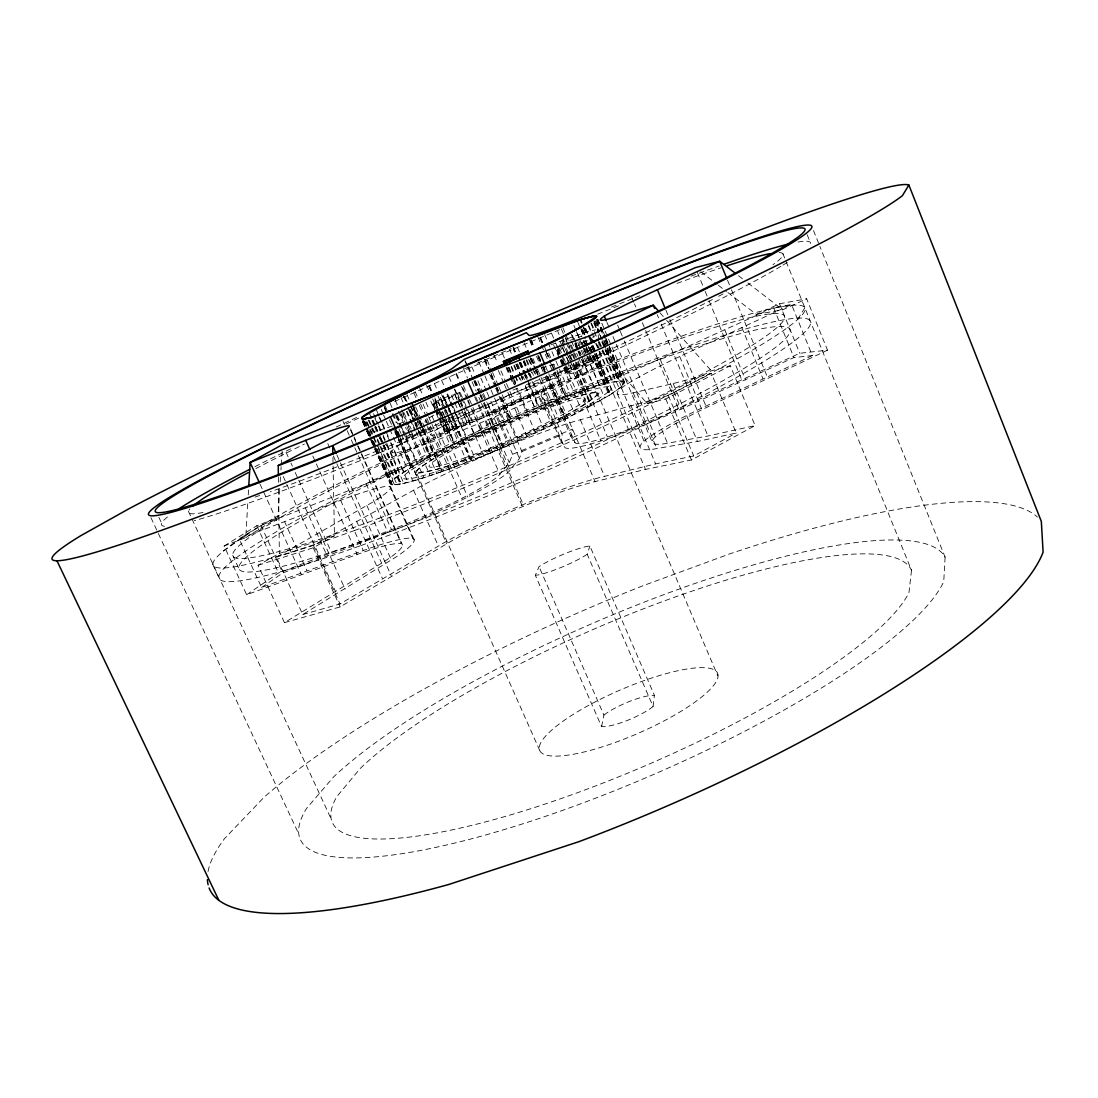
<?xml version="1.0" encoding="UTF-8"?>
<svg xmlns="http://www.w3.org/2000/svg" width="1098" height="1098" viewBox="0 0 1098 1098"><rect width="100%" height="100%" fill="white"/><g stroke="black" fill="none" stroke-linecap="round" stroke-linejoin="round"><path stroke-width="0.75" stroke-dasharray="5 3.75" d="M945.09 557.139L943.745 581.556A351.964 81.444 -23.5 0 1 562.862 810.283A351.964 81.444 -23.5 0 1 306.603 808.361L333.559 776.972A351.964 81.444 -23.5 0 1 679.209 589.022A351.964 81.444 -23.5 0 1 945.09 557.139L819.877 246.405M357.577 445.802L401.346 543.579A108.057 12.97 -24.4 0 0 357.234 554.435L246.652 594.732L224.116 546.008L245.76 537.622L247.846 501.745M248.244 494.91L248.628 488.075M245.76 537.622L277.918 517.542L279.743 488.679M280.182 481.885L280.498 476.793M280.937 470.013L281.143 466.609M281.253 464.921L282.117 451.333M394.786 431.83L398.78 440.847L413.136 435.549L424.103 429.524L421.536 430.114M911.518 570.342L908.938 592.7A315.853 72.88 -23.5 0 1 567.831 796.187A315.853 72.88 -23.5 0 1 336.962 796.421L360.268 768.422A315.853 72.88 -23.5 0 1 672.827 597.834A315.853 72.88 -23.5 0 1 911.518 570.342L782.97 253.844M653.077 706.508L654.408 695.336L589.887 545.994L587.197 546.351A35.04 5.6 -23.5 0 0 542.343 564.564L539.036 566.637L535.357 575.283L601.594 726.629L604.325 726.67A34.601 8.359 -23.5 0 0 649.934 708.869L653.077 706.508L587.224 554.257L589.887 545.994M727.892 292.562L756.357 314.385L779.539 303.762L806.687 298.807L827.508 350.152L799.742 353.281L678.523 408.799A95.608 10.307 -23 0 1 607.469 437.004A95.883 10.362 -23 0 1 575.023 442.618L570.974 436.606L572.442 429.057L512.629 454.339L509.321 462.656L499.851 474.336A94.469 10.102 -23.9 0 1 462.134 498.245A94.263 10.06 -23.8 0 1 391.533 529.703L278.48 573.019L246.652 594.732M601.594 726.629L603.927 715.1L539.036 566.637M542.975 389.776L540.985 395.06L544.622 400.139A107.865 8.894 -23.1 0 0 574.295 393.386L586.016 389.296A107.549 8.853 -23.2 0 0 653.379 361.969L773.555 307.701L791.521 304.489L812.314 355.56L793.936 357.55L674.46 412.134A107.137 11.556 -23 0 1 607.153 438.829L595.377 442.645A107.453 11.611 -23 0 1 565.127 447.778L560.762 440.984L562.245 434.561L542.975 389.776L502.568 406.974L499.549 412.683L488.322 424.061A106.273 8.674 -23.8 0 1 452.239 445.212L439.694 451.402A106.039 8.633 -23.8 0 1 372.442 481.199L260.926 525.352L239.186 538.871L261.585 587.485L369.01 548.465A121.096 14.549 -24.4 0 1 410.679 538.116L413.768 538.94A120.56 14.411 -24.4 0 1 395.678 557.221L302.746 614.523L276.435 557.139L371.316 502.911A121.096 11.062 -24.2 0 0 390.421 486.62L387.498 486.236A121.631 11.158 -24.2 0 0 346.35 498.163L239.186 538.871M383.531 444.978L400.948 484.053L392.576 484.945L390.161 483.353L394.841 477.904L410.83 467.405L398.601 439.873M491.794 412.724L552.486 386.908L553.296 384.465L493.331 409.993L491.794 412.724L486.29 402.046M261.585 587.485L282.762 572.978L394.347 530.114A105.628 11.268 -23.8 0 0 461.256 500.304L473.663 493.935A105.861 11.309 -23.9 0 0 508.992 471.44L519.436 458.442L521.948 451.594L502.568 406.974M590.285 347.352L610.378 394.621L621.454 386.743L624.117 383.833L624.446 381.926C604.874 379.441 584.85 391.478 565.964 396.831L555.327 372.016M416.389 472.524L417.789 469.381C448.643 447.092 484.74 433.326 519.272 417.83C544.745 408.442 569.835 395.582 597.051 392.384L597.971 394.539C567.117 418.763 529.003 431.926 493.647 448.231C468.352 456.823 443.4 471.399 416.389 472.524L540.079 751.265M797.683 319.463L804.861 307.742M484.218 402.348L503.721 447.119L565.758 418.75L610.2 394.745L621.454 386.743L624.542 382.104L619.601 381.006L599.563 333.71M812.314 355.56L695.075 411.27A124.005 15.29 -22.7 0 0 646.9 438.816L642.179 442.947A123.511 15.152 -22.7 0 0 653.036 449.219L697.491 441.492L736.236 433.037L711.422 373.375L673.184 383.559L629.511 393.647A124.06 11.625 -22.9 0 1 619.547 389.557L624.446 385.823A124.568 11.721 -22.9 0 1 673.39 359.471L791.521 304.489M564.097 367.693C565.676 382.763 586.318 364.838 593.414 362.669L586.716 346.941M566.774 373.965L580.609 366.924L593.414 362.669M581.446 336.427L582.036 335.933L565.854 341.903M471.275 420.479L471.975 419.532L459.938 423.691L445.033 431.596L457.07 427.438L471.275 420.479L461.682 398.492M398.807 440.545L412.011 433.861M603.927 715.1L607.07 712.794A34.601 8.359 -23.5 0 1 651.608 695.363L654.408 695.336M435.028 408.854C427.163 399.631 454.737 395.747 460.048 392.261L463.466 400.07M223.402 550.949L251.415 531.556M500.496 397.215L510.048 419.23C469.244 437.91 426.079 454.105 390.668 482.036L391.808 484.836C409.101 483.82 425.406 477.122 441.698 471.673L419.683 421.824M570.287 355.601L591.575 405.464L609.98 394.868L593.222 355.478M587.224 554.257L583.916 556.357A35.04 5.6 -23.5 0 1 537.979 574.968L535.357 575.283M333.092 466.046L334.465 535.783L279.345 553.406L258.057 565.264L284.464 622.648L381.624 563.192A107.59 12.86 -24.4 0 0 401.346 543.579M224.116 546.008L256.795 525.75L277.918 517.542M592.495 337.306L595.157 335.659M302.746 614.523L340.037 603.927L444.059 542.755A133.119 17.98 -23.6 0 1 514.962 508.031L531.336 501.155A133.064 17.966 -23.6 0 1 599.343 477.63L655.63 463.878L693.716 455.958L736.236 433.037M284.464 622.648L340.147 606.906L446.735 543.771A118.776 16.031 -23.6 0 1 522.524 506.631A118.721 16.017 -23.6 0 1 595.089 481.583L645.5 469.422L691.452 459.993L755.108 425.599L730.321 365.744L711.326 370.836L647.285 403.693L595.5 343.798M415.195 422.565L430.279 456.686L411.27 467.144L394.951 430.224M276.435 557.139L313.397 545.377L419.34 487.073A133.764 13.807 -23.6 0 1 490.902 452.966L507.331 446.021A133.709 13.794 -23.6 0 1 575.146 421.179L668.311 395.527L711.422 373.375M258.057 565.264L313.232 547.778L334.465 535.783M547.833 376.147L566.06 418.599L590.779 405.889L572.909 363.699M428.893 427.04L439.804 451.772L431.047 456.274L420.095 431.473M647.285 403.693L665.772 398.958L730.321 365.744M433.024 404.297L448.615 398.396L460.048 392.261M446.282 448.519L454.448 444.525L443.633 419.903M384.039 445.184L401.319 483.985C458.278 468.997 512.176 444.072 565.292 418.969L547.065 376.518M594.553 353.94L607.084 383.422C554.614 398.588 504.49 420.959 455.162 444.182L440.957 411.874M616.253 344.36L655.355 436.839A110.651 13.629 -22.7 0 1 706.536 407.482L827.508 350.152M756.357 314.385L782.737 309.801L806.687 298.807M518.613 437.512C545.665 423.746 576.985 414.152 599.11 392.974L595.569 391.959C557.688 399.631 522.47 416.787 487.059 431.775C462.944 444.045 436.386 453.488 415.689 471.344L416.911 473.403C447.435 469.258 475.544 454.805 504.092 443.935M509.843 391.368L520.068 414.975L510.817 418.901L501.264 396.886M452.184 415.73L471.742 460.309L502.843 447.504M521.948 451.594L562.245 434.561M528.467 384.369L538.418 407.454L527.671 411.819L517.721 388.774M554.655 372.263L565.292 397.078L539.406 407.07L525.462 374.734M412.834 404.009L442.412 471.426L470.644 460.735L451.772 417.707M526.34 384.629L548.616 375.873A113.725 8.688 -23.5 0 1 597.257 365.332L586.963 372.126A113.725 8.688 -23.5 0 1 463.507 429.798L437.773 439.763A113.725 8.688 -23.5 0 1 397.984 445.843L410.185 438.431A113.725 8.688 -23.5 0 1 464.33 411.421M602.692 341.656L619.382 381.047L607.51 383.312L594.992 353.817M655.355 436.839A110.212 13.519 -22.7 0 0 667.474 443.235L707.99 435.988L755.108 425.599M700.785 271.796L717.049 284.258M718.394 285.302L726.533 291.533M738.515 275.735L742.536 278.837M747.889 282.955L782.737 309.801M364.783 421.673L370.451 427.891M371.591 429.14L378.398 436.606M379.524 437.855L384.067 442.823M385.206 444.072L393.139 452.788M659.967 312.793L665.553 319.106M666.664 320.369L711.326 370.836M465.099 360.871L467.446 365.456M468.228 366.979L472.154 374.596M475.297 380.704L481.583 392.906M482.365 394.429L485.508 400.523M529.963 340.256L533.601 347.778M537.951 356.809L542.316 365.84M543.043 367.336L546.667 374.871M547.394 376.367L552.486 386.908M150.934 517.652L298.821 834.082M158.894 517.35L161.626 523.197M188.444 511.325L191.299 517.487M192.013 519.038L331.225 819.026M212.738 564.29L219.737 579.401M232.749 555.327L238.774 568.38M256.795 525.75L278.48 573.019M260.075 484.204L301.277 574.364M260.926 525.352L282.762 572.978M283.215 476.477L335.768 592M313.397 545.377L340.037 603.927M313.232 547.778L340.147 606.906M284.423 521.33L306.905 570.576M286.07 452.294L288.17 456.946M290.984 463.136L292.397 466.238M295.211 472.442L298.025 478.632M298.725 480.183L331.761 553.008M319.628 533.024L345.115 589.159M305.409 508.058L327.314 556.274M340.627 500.276L363.273 550.469M312.765 455.972L319.12 470.04M319.82 471.605L357.234 554.435M366.869 505.547L391.327 560.021M336.88 454.929L339.666 461.133M340.366 462.683L391.259 575.86M327.78 443.551L330.58 449.768M333.38 455.972L336.18 462.189M336.88 463.74L381.624 563.192M356.521 521.097L382.296 578.344M350.537 428.906L355.601 440.243M358.209 446.049L361.201 452.747M361.695 453.831L402.472 544.965M350.633 430.279L353.419 436.482M354.105 438.033L356.891 444.251M343.015 421.358L344.401 424.459M347.174 430.649L350.633 438.39M351.333 439.941L354.105 446.131M354.791 447.668L391.533 529.703M366.101 483.765L388.006 532.626M373.526 413.658L378.343 424.473M379.03 426.024L382.475 433.751M383.161 435.288L400.345 473.911M374.775 418.064L377.547 424.295M378.234 425.859L380.32 430.526M383.092 436.743L403.872 483.449M372.977 420.342L375.049 424.995M375.749 426.559L383.353 443.633M372.73 420.424L374.802 425.077M375.489 426.628L379.634 435.947M380.333 437.498L383.092 443.702M383.792 445.253L401.072 484.053M369.71 413.973L371.783 418.626M372.469 420.177L374.692 425.104M375.241 426.381L379.537 435.961M380.073 437.237L382.982 443.716M371.879 420.658L373.951 425.31M374.651 426.861L378.796 436.167M379.483 437.718L382.241 443.908M382.928 445.459L400.194 484.218M369.161 420.287L371.934 426.518M372.634 428.069L376.792 437.416M377.479 438.967L380.265 445.198M380.951 446.762L394.841 477.904M368.187 419.889L374.377 433.792M377.122 439.955L379.194 444.594M379.881 446.131L397.078 484.726M367.048 421.742L369.848 428M370.534 429.565L392.851 479.593M366.43 421.948L369.175 428.096M369.861 429.634L377.396 446.543M378.083 448.08L394.539 484.973M364.728 421.289L368.146 428.961M368.832 430.485L370.891 435.083M373.622 441.218L376.353 447.353M377.039 448.89L391.396 481.075M363.918 420.712L368.104 430.114M368.804 431.679L372.304 439.516M373.004 441.08L375.804 447.339M376.504 448.917L392.576 484.945M364.028 421.989L367.446 429.675M368.132 431.212L371.563 438.898M372.249 440.435L390.778 481.94M363.164 420.644L367.556 430.1M368.022 431.294L391.972 484.822M363.026 420.754L367.144 429.991M367.83 431.528L371.261 439.227M371.947 440.765L390.504 482.324M362.656 420.712L366.828 430.073M367.528 431.638L371 439.433M371.7 440.998L374.487 447.229M375.173 448.794L391.19 484.671M362.56 421.508L366.005 429.236M366.691 430.787L374.281 447.792M374.981 449.343L390.161 483.353M362.656 422.016L366.128 429.785M366.814 431.336L370.287 439.104M370.973 440.655L390.38 484.136M390.764 487.279L414.207 539.804M389.543 486.153L412.793 538.253M395.266 400.29L398.025 406.507M400.784 412.738L406.301 425.201M406.987 426.751L422.167 461.009M400.55 413.946L403.858 421.399M407.811 430.347L409.801 434.822M398.396 411.325L406.425 429.455M397.339 415.401L400.646 422.854M404.613 431.816L406.603 436.29M396.488 415.689L403.186 430.8M396.529 415.977L401.319 426.779M402.005 428.33L404.737 434.506M405.423 436.043L423.91 477.754M389.968 402.966L392.041 407.66M395.513 415.469L416.966 463.878M393.125 413.795L397.764 424.24M392.261 413.809L396.282 422.867M398.958 428.906L400.962 433.436M401.635 434.945L403.639 439.461M398.052 431.432L401.36 438.912M397.27 431.253L398.601 434.259M399.274 435.769L401.278 440.284M396.639 430.91L399.425 437.169M400.125 438.747L446.735 543.771M396.282 430.306L399.699 438.006M400.386 439.543L418.146 479.551M385.055 405.519L387.141 410.213M396.172 430.581L399.658 438.418M400.345 439.982L412.175 466.609M395.705 430.91L397.696 435.398M384.122 405.999L386.208 410.707M384.588 407.687L385.974 410.83M395.019 431.212L397.805 437.484M398.505 439.049L411.036 467.268M384.327 407.742L385.686 410.789M395.198 432.214L397.915 438.335M389.447 419.82L394.113 430.334M381.212 409.389L383.257 414.001M383.573 415.181L385.974 420.136M386.304 421.316L412.862 481.116M413.534 490.188L438.349 545.994M376.463 410.076L379.194 416.238M379.881 417.775L381.926 422.387M382.612 423.938L390.147 440.861M390.833 442.398L403.831 471.646M378.906 416.773L381.692 423.018M382.392 424.583L384.465 429.277M387.251 435.522L390.037 441.78M390.723 443.345L408.099 482.406M415.099 391.547L417.858 397.833M420.63 404.105L426.161 416.664M426.861 418.228L429.62 424.501M430.32 426.065L462.134 498.245M413.905 393.057L416.636 399.233M419.354 405.409L422.771 413.136M425.489 419.312L428.22 425.502M427.246 426.408L431.075 435.096M415.648 406.974L424.597 427.246M425.283 428.81L443.866 470.905M413.864 407.674L417.295 415.456M420.054 421.687L442.069 471.55M411.97 404.174L417.267 416.156M417.926 417.652L423.21 429.634M413.493 407.811L416.924 415.593M411.97 404.846L416.636 415.387M419.285 421.412L423.279 430.443M406.933 394.539L409.664 400.729M413.081 408.483L417.871 419.326M418.558 420.863L421.975 428.618M422.661 430.155L433.6 454.943M410.968 406.191L415.593 416.65M416.252 418.146L419.56 425.626M410.295 405.78L418.956 425.393M419.628 426.902L421.632 431.418M405.011 397.366L407.07 402.005M410.501 409.76L415.291 420.616M415.977 422.167L417.35 425.269M403.886 396.021L406.631 402.225M410.062 409.979L414.852 420.836M415.538 422.387L416.911 425.489M419.656 431.679L430.622 456.494M409.938 410.034L413.246 417.501M415.881 423.471L417.199 426.463M403.542 396.2L406.274 402.403M409.705 410.158L414.509 421.014M407.921 406.987L416.595 426.614M417.267 428.124L419.271 432.653M408.634 409.678L414.124 422.112M414.811 423.663L417.569 429.881M418.256 431.445L436.812 473.416M400.935 397.476L403.68 403.68M407.07 411.16L411.915 422.318M412.601 423.869L427.712 458.031M406.342 411.393L415.03 431.047M403.872 412.491L407.166 419.958M409.801 425.914L411.132 428.906M401.758 409.856L406.438 420.438M407.111 421.948L410.46 429.51M411.132 431.02L413.136 435.549M402.705 413.713L407.509 424.555M408.195 426.106L410.926 432.31M411.613 433.861L430.142 475.695M441.657 394.662L449.068 411.572M434.328 383.449L437.031 389.598M440.408 397.284L445.129 408.044M445.802 409.581L448.506 415.73M449.178 417.267L459.966 441.863M441.121 399.699L443.098 404.215M445.747 410.24L447.064 413.246M447.723 414.756L453.021 426.806M441.533 401.415L443.537 405.986M444.21 407.509L446.886 413.617M447.559 415.14L453.584 428.879M438.102 396.2L443.619 408.758M444.306 410.336L467.062 462.148M438.075 401.168L440.065 405.684M442.714 411.709L444.031 414.715M444.69 416.224L449.988 428.275M438.39 402.637L439.735 405.697M442.412 411.791L450.441 430.073M429.455 385.714L432.159 391.862M434.863 398.025L438.253 405.711M429.03 385.906L431.734 392.055M435.124 399.754L437.828 405.903M440.531 412.066L443.235 418.214M443.908 419.752L454.737 444.374M428.742 386.043L431.459 392.192M434.835 399.892L437.539 406.04M440.243 412.203L442.947 418.352M435.604 402.431L437.594 406.946M438.253 408.456L441.574 416.005M442.233 417.514L447.531 429.579M435.824 403.57L441.176 415.744M441.849 417.267L447.86 430.965M426.614 385.178L430.004 392.878M432.708 399.027L438.129 411.352M438.802 412.889L441.506 419.038M442.192 420.589L453.021 445.212M433.861 403.419L435.851 407.948M436.524 409.458L439.337 416.293M440.01 417.816L446.021 431.487M432.983 404.05L434.986 408.593M435.645 410.103L444.964 431.294M435.686 410.364L445.033 431.596M430.773 401.017L435.604 411.983M436.29 413.548L439.049 419.82M439.735 421.385L459.046 465.25M419.793 388.376L422.51 394.553M425.914 402.252L429.304 409.966M432.022 416.142L434.739 422.305M435.412 423.842L467.762 497.051M423.046 404.091L427.877 415.03M428.563 416.595L431.322 422.84M432.008 424.404L451.292 468.173M456.48 373.485L459.911 381.349M462.656 387.635L467.46 398.629M468.146 400.207L469.519 403.35M472.264 409.636L481.885 431.651M455.999 373.979L460.789 384.945M461.476 386.523L466.966 399.068M467.638 400.633L499.851 474.336M464.125 401.594L472.085 419.807M459.033 392.439L461.311 397.668M457.18 393.015L463.123 406.603M463.781 408.113L469.587 421.495M454.792 389.227L460.186 401.552M460.858 403.09L462.203 406.178M464.907 412.34L483.779 455.464M448.931 376.779L453.625 387.512M454.298 389.049L459.664 401.319M460.337 402.856L463.699 410.515M464.372 412.052L474.432 435.055M454.613 393.949L460.556 407.523M466.485 421.083L461.215 409.032L467.144 422.799M455.121 395.349L460.46 407.55M451.498 395.184L464.097 424.295M441.547 380.128L444.91 387.814M447.613 393.949L452.321 404.695M452.994 406.233L467.117 438.473M447.01 394.278L475.324 458.882M448.615 398.396L449.947 401.456M450.619 402.98L453.968 410.611M454.627 412.134L460.652 425.887M444.525 398.149L450.468 411.695M451.127 413.205L456.411 425.242M443.427 395.747L448.149 406.507M448.821 408.044L451.511 414.193M445.019 399.96L446.351 403.021M449.041 409.129L457.07 427.438M442.851 395.994L447.572 406.754M448.245 408.291L450.949 414.44M451.621 415.977L471.166 460.542M480.869 378.124L486.236 390.476M486.908 392.027L490.271 399.741M490.943 401.292L509.76 444.539M493.331 409.993L512.629 454.339M471.742 366.718L475.173 374.583M477.904 380.869L482.695 391.862M483.381 393.441L486.798 401.292M487.485 402.856L497.065 424.857M474.803 380.731L480.183 393.084M480.855 394.635L483.545 400.811M474.295 380.951L479.675 393.304M480.348 394.855L481.693 397.943M484.383 404.119L503.213 447.353M464.989 360.913L467.034 365.607M467.721 367.171L473.169 379.702M473.911 381.116L479.304 393.784M479.963 395.019L509.321 462.656M472.113 381.898L476.148 391.163M478.838 397.339L480.855 401.964M481.528 403.501L501.045 448.272M489.598 422.881L510.186 470.122M499.165 449.411L523.183 504.49M463.397 368.53L467.501 377.959M475.722 396.817L489.434 428.247M474.624 396.845L522.524 506.631M463.397 385.604L468.791 397.943M469.464 399.48L492.371 451.923M494.169 355.176L497.572 363.054M500.976 370.918L505.753 381.939M506.439 383.504L509.156 389.804M498.314 370.465L503.68 382.831M504.339 384.369L527.109 436.894M487.169 360.034L491.945 371.042M492.618 372.62L498.08 385.192M498.767 386.771L512.409 418.214M484.891 359.156L490.353 371.728M491.039 373.306L496.488 385.878M497.174 387.457L498.533 390.6M484.561 359.293L488.651 368.722M491.382 375.008L496.159 386.016M496.845 387.594L498.204 390.737M500.935 397.023L510.488 419.038M484.794 361.064L488.212 368.914M490.93 375.214L495.72 386.208M496.392 387.786L499.81 395.651M489.626 374.308L494.992 386.661M495.651 388.212L518.462 440.737M478.769 361.791L484.232 374.363M484.918 375.941L490.381 388.514M491.067 390.078L493.798 396.364M494.484 397.943L504.723 421.508M499.549 412.683L519.436 458.442M517.405 347.243L519.395 351.854M523.375 361.105L528.028 371.879M528.687 373.43L542.632 405.78M523.252 361.462L526.601 369.23M527.273 370.781L529.95 376.998M520.864 362.381L525.613 373.402M526.299 374.967L527.658 378.124M513.521 347.023L516.17 353.185M520.15 362.422L524.803 373.196M520.081 362.779L523.43 370.548M524.103 372.098L526.779 378.316M513.041 347.215L515.703 353.378M519.683 362.615L524.336 373.389M524.995 374.926L538.94 407.248M513.191 348.972L514.523 352.046M519.176 362.82L523.815 373.594M524.487 375.132L525.805 378.22M517.597 363.809L520.301 370.108M523.019 376.394L524.377 379.551M516.842 364.193L520.191 371.961M520.864 373.512L523.554 379.716M509.98 350.303L511.311 353.378M515.95 364.138L520.603 374.912M521.262 376.449L522.593 379.524M525.256 385.673L535.206 408.744M516.019 364.371L520.685 375.173M521.344 376.71L522.675 379.798M525.338 385.961L543.99 429.167M514.372 365.154L517.089 371.44M519.807 377.726L521.166 380.882M513.768 365.593L517.117 373.361M517.789 374.912L520.479 381.13M511.448 366.307L514.852 374.157M515.525 375.736L518.915 383.586M511.05 366.897L514.413 374.665M515.086 376.216L517.776 382.447M509.019 367.199L513.768 378.179M514.44 379.757L515.799 382.886M508.882 368.008L513.603 378.906M514.276 380.457L515.621 383.573M502.445 353.46L504.435 358.058M508.415 367.281L513.068 378.028M513.727 379.565L517.048 387.237M507.235 367.775L512.258 378.988M512.656 380.306L515.593 386.702M516.266 388.253L535.632 433.024M506.741 367.295L514.152 384.437M506.054 367.816L509.609 375.804M510.282 377.369L513.493 385M545.363 365.977L548.053 372.263M548.739 373.828L595.089 481.583M543.784 366.718L545.13 369.861M538.747 355.862L540.779 360.583M543.469 366.869L544.828 370.012M547.531 376.298L565.758 418.75M538.281 356.081L542.33 365.51M543.002 367.089L546.379 374.953M531.103 339.858L534.424 347.599M537.745 355.327L542.398 366.156M543.057 367.706L557.015 400.18M530.91 339.927L534.259 347.709M538.267 357.042L540.271 361.709M542.947 367.94L575.023 442.618M529.716 340.613L533.093 348.478M536.483 356.342L540.532 365.785M541.218 367.363L544.594 375.228M545.267 376.806L570.974 436.606M532.955 358.579L537.018 368.022M537.691 369.601L540.408 375.9M541.081 377.479L560.035 421.55M531.652 358.758L535.687 368.159M537.704 372.853L536.359 369.724A71.082 4.927 -23.5 0 1 555.163 365.84M531.432 358.621L534.122 364.865M536.812 371.11L538.157 374.24M524.007 342.727L526.669 348.903M530.65 358.154L535.302 368.955M535.961 370.506L549.906 402.911M530.334 357.701L535.055 368.681M535.728 370.246L537.759 374.953M530.389 358.84L533.752 366.636M534.424 368.201L537.1 374.445M529.552 360.117L533.614 369.532M534.287 371.097L535.646 374.24M528.591 359.417L531.94 367.212M532.612 368.763L535.289 374.994M526.711 359.65L531.459 370.657M532.132 372.236L533.491 375.379M544.073 399.741L564.509 447.202M526.148 360.309L532.859 375.873M540.985 395.06L560.762 440.984M524.254 360.597L528.893 371.385M529.565 372.936L532.887 380.635M533.546 382.173L552.143 425.338M523.979 360.968L528.728 371.975M529.401 373.553L530.759 376.696M562.615 338.637L563.947 341.752M569.944 355.779L572.593 362.024M573.266 363.575L591.232 405.656M562.821 340.421L568.448 353.254M569.08 354.75L572.278 362.216M557.743 331.322L559.074 334.451M561.751 340.696L567.762 354.778M568.435 356.342L571.097 362.587M571.77 364.152L583.12 390.737M562.588 343.386L565.923 351.182M566.595 352.746L569.258 358.991M569.917 360.556L573.925 369.916M560.172 341.752L562.176 346.433M562.835 347.984L566.17 355.793M566.842 357.358L569.505 363.603M570.178 365.154L588.185 407.303M562.094 347.037L565.909 355.985M566.554 357.481L569.107 363.452M569.738 364.934L572.923 372.4M559.747 344.758L563.082 352.554M567.09 361.928L571.084 371.302M579.799 391.533L600.922 440.943M559.458 348.107L562.835 355.985M563.507 357.564L566.884 365.456M567.556 367.034L570.246 373.347M557.496 345.911L560.845 353.721M561.503 355.285L568.86 372.496M551.663 333.614L554.998 341.409M555.67 342.974L557.66 347.641M558.333 349.205L560.337 353.885M563 360.117L565.003 364.797M565.662 366.348L576.999 392.851M557.482 348.739L559.5 353.474M562.19 359.773L564.88 366.059M565.566 367.638L568.256 373.938M557.345 349.905L560.694 357.742M561.366 359.307L564.043 365.565M564.715 367.13L567.391 373.402M556.988 350.578L558.333 353.721M561.023 360.007L563.713 366.293M564.386 367.871L567.076 374.157M556.713 350.44L560.062 358.277M560.735 359.842L563.425 366.128M553.612 344.964L559.637 359.046M560.309 360.611L562.986 366.869M563.658 368.434L581.734 410.693M544.622 334.519L551.278 350.056M551.951 351.621L555.272 359.389M555.945 360.94L570.589 395.143M580.293 419.656L604.559 476.299M557.029 370.218L560.79 378.975A71.013 5.421 -23.5 0 1 458.593 427.438A71.013 5.421 -23.5 0 1 468.228 413.081A71.013 5.421 -23.5 0 1 560.79 378.975M548.657 353.034L550.674 357.742M553.365 364.014L574.872 414.207M540.683 337.882L544.018 345.637M544.677 347.188L546.68 351.84M547.339 353.391L549.329 358.044M551.992 364.248L554.655 370.451M540.34 338.006L542.33 342.658M546.324 351.978L548.986 358.181M551.635 364.385L554.298 370.589M554.97 372.14L565.607 396.954M540.01 338.143L542.014 342.796M546.008 352.101L553.982 370.712M537.979 337.127L544.635 352.623M545.294 354.174L547.298 358.826M549.947 365.03L563.919 397.586M582.914 330.031L586.263 337.909M582.736 330.141L586.085 338.019M590.106 347.476L610.2 394.745M581.844 328.686L585.865 338.143M589.873 347.599L592.563 353.899M581.007 329.153L585.028 338.609M585.701 340.188L587.705 344.923M588.377 346.501L591.726 354.38M592.398 355.958L609.157 395.39M577.822 322.304L580.458 328.494M581.116 330.031L583.093 334.684M585.714 340.86L587.691 345.513M588.35 347.05L604.133 384.19M584.04 340.654L586.044 345.362M583.724 340.531L585.714 345.239M586.387 346.803L589.722 354.654M590.395 356.232L593.071 362.505M583.463 341.162L585.467 345.884M586.14 347.462L588.816 353.762M589.489 355.34L592.838 363.218M585.838 348.629L591.849 362.738M581.995 342.027L584.012 346.762M584.685 348.341L587.375 354.654M588.048 356.232L591.397 364.124M573.87 325.406L580.43 340.819M581.089 342.356L583.065 346.982M583.711 348.533L599.453 385.522M576.381 331.582L583.162 347.709M583.628 348.601L604.682 398.094M579.017 341.437L580.279 344.415M582.818 350.386L585.358 356.356M586.003 357.852L589.173 365.318M577.836 342.425L580.499 348.67M581.171 350.235L583.834 356.479M584.493 358.044L587.156 364.303M574.872 339.831L577.411 345.801M579.964 351.772L581.24 354.764M581.871 356.26L586.318 366.718M597.051 392.384L718.051 676.409A96.981 23.442 -23.5 0 1 581.803 752.514A96.981 23.442 -23.5 0 1 586.126 706.755A96.981 23.442 -23.5 0 1 718.051 676.409M572.25 335.11L574.927 341.409M575.599 342.988L578.275 349.288M578.948 350.852L580.293 354.009M582.969 360.295L594.375 387.059M571.248 334.259L574.556 342.013M575.215 343.578L577.864 349.782M578.522 351.333L599.686 400.99M574.693 343.66L577.356 349.905M578.028 351.47L584.012 365.51M571.578 341.327L574.117 347.311M576.67 353.281L577.946 356.274M578.577 357.77L583.038 368.228M571.289 345.074L573.952 351.319M574.611 352.883L580.609 366.924M562.821 327.616L569.519 343.303M570.191 344.882L572.868 351.154M573.527 352.719L576.875 360.569M577.548 362.134L588.926 388.802M565.621 337.127L566.939 340.243M568.078 342.851L570.631 348.835M572.923 354.256L594.169 404.064M561.325 328.865L564.66 336.702M565.333 338.266L568.009 344.539M568.682 346.103L571.358 352.376M572.017 353.94L607.469 437.004M566.513 343.468L569.176 349.699M569.848 351.264L572.511 357.495M575.174 363.74L577.164 368.42M562.972 338.459L564.303 341.574M633.203 392.837L656.81 448.629M601.828 323.196L604.49 329.482M605.149 331.061L652.459 442.837M597.957 319.34L602.624 330.539M603.282 332.049L605.574 337.319M605.931 338.308L624.488 382.186M597.408 319.12L605.314 337.786M605.972 338.815L624.57 382.749M596.749 319.202L604.765 338.115M605.423 339.694L608.1 346.007M608.759 347.586L624.117 383.833M596.914 320.616L602.829 334.561M605.451 340.751L622.511 381.02M596.228 321.769L598.849 327.959M604.078 340.325L606.7 346.515M607.359 348.052L623.088 385.165M595.226 320.808L599.796 331.596M603.722 340.847L606.329 347.023M606.988 348.56L620.713 380.951M630.76 405.217L655.63 463.878M594.224 321.11L598.986 332.145M594.004 321.165L598.684 332.2M599.343 333.765L602.02 340.078M594.471 323.073L598.424 332.392M602.377 341.711L621.454 386.743M593.702 322.922L597.71 332.365M601.704 341.794L604.38 348.093M605.039 349.658L618.38 381.116M621.427 387.896L643.977 441.094M591.479 323.073L594.787 330.869M599.412 341.78L619.245 388.555M590.957 323.581L598.259 340.819M598.932 342.384L601.58 348.642M602.253 350.207L615.539 381.541M588.555 324.871L593.867 337.388M596.53 343.647L599.179 349.919M599.851 351.484L616.458 390.614M617.378 393.784L640.395 448.025M588.377 326.037L591.012 332.282M595.651 343.194L612.204 382.186M585.728 328.467L587.732 333.174M593.071 345.746L613.096 392.892M592.893 345.568L595.555 351.84M596.214 353.405L645.5 469.422M585.303 328.714L587.279 333.367M592.563 345.801L595.198 352.005M595.857 353.57L608.402 383.078M583.779 327.437L587.073 335.192M591.685 346.062L594.334 352.266M583.642 327.465L586.936 335.233M591.548 346.09L594.183 352.293M594.841 353.844L607.372 383.339M583.354 327.561L586.648 335.329M591.259 346.186L593.894 352.389M617.639 325.159L619.629 329.88M620.301 331.445L623.623 339.323M624.282 340.902L667.474 443.235M606.974 322.414L610.296 330.251M612.945 336.523L615.594 342.782M673.184 383.559L697.491 441.492M660.076 359.005L681.131 409.156M631.83 297.613L633.807 302.307M634.466 303.872L635.769 307.001M642.357 322.661L644.979 328.933M645.638 330.498L678.523 408.799M668.311 395.527L693.716 455.958M665.772 398.958L691.452 459.993M665.896 310.158L669.176 318.008M669.835 319.573L706.536 407.482M679.689 356.479L701.32 408.223M657.222 314.673L658.539 317.83M661.174 324.13L707.99 435.988M724.872 330.004L745.569 380.059M697.326 272.386L704.545 289.831M705.19 291.409L708.471 299.342M709.13 300.921L741.919 380.183M727.535 280.21L730.788 288.101M731.433 289.68L767.79 378M741.768 327.314L762.904 378.604M779.539 303.762L799.742 353.281M773.555 307.701L793.936 357.55M807.181 234.739L810.228 242.301M813.494 230.553L819.245 244.827M596.983 319.751L598.053 333.119M598.19 334.794L598.588 339.804M598.712 341.478L599.384 349.823M599.522 351.497L600.318 361.53M332.927 457.537L333.065 464.344M278.398 477.369L278.453 482.434M278.549 489.2L279.345 553.406M587.183 340.6A128.274 7.988 -23.5 0 1 574.529 347.421M402.856 422.359A128.274 7.988 -23.5 0 1 398.341 423.979M392.302 426.065A128.274 7.988 -23.5 0 1 367.638 430.416M550.908 344.841A128.274 7.988 -23.5 0 1 595.404 329.825M427.493 422.044A71.082 4.927 -23.5 0 1 439.255 412.134M512.944 390.106A113.725 8.688 -23.5 0 1 520.411 387.018M779.113 252.609A324.171 20.395 -23.5 0 1 773.006 264.659M723.006 293.935A324.171 20.395 -23.5 0 1 718.559 296.295M712.382 299.534A324.171 20.395 -23.5 0 1 270.355 491.753M259.732 495.473A324.171 20.395 -23.5 0 1 254.667 497.216M203.089 512.45A324.171 20.395 -23.5 0 1 189.927 508.95M255.861 468.599A324.171 20.395 -23.5 0 1 304.434 444.059M346.144 423.993A324.171 20.395 -23.5 0 1 360.158 417.418M394.58 401.511A324.171 20.395 -23.5 0 1 560.186 329.482M597.587 314.22A324.171 20.395 -23.5 0 1 619.766 305.368M677.041 283.408A324.171 20.395 -23.5 0 1 720.892 267.843M787.266 262.463A353.831 22.317 -23.5 0 1 782.545 265.345M780.87 266.334A353.831 22.317 -23.5 0 1 489.681 406.507A353.831 22.317 -23.5 0 1 194.264 520.699M164.508 526.271A353.831 22.317 -23.5 0 1 169.737 515.168M254.901 466.705A353.831 22.317 -23.5 0 1 293.578 447.462M336.29 426.985A353.831 22.317 -23.5 0 1 359.307 416.211M464.605 368.763A353.831 22.317 -23.5 0 1 469.258 366.732M477.04 363.342A353.831 22.317 -23.5 0 1 511.243 348.615M611.49 307.042A353.831 22.317 -23.5 0 1 633.642 298.231M635.193 297.613A353.831 22.317 -23.5 0 1 642.893 294.593M691.026 276.188A353.831 22.317 -23.5 0 1 719.08 265.991M798.026 242.04A353.831 22.317 -23.5 0 1 809.404 245.897M208.044 871.524A454.984 106.341 -23.5 0 1 224.472 838.666L264.11 797.203A454.984 106.341 -23.5 0 1 642.206 586.03L729.648 553.9A454.984 106.341 -23.5 0 1 1037.432 517.062M608.402 391.945L598.259 399.096A113.368 10.253 -23.5 0 1 532.242 432.941L503.68 445.555L449.713 466.938A113.368 10.253 -23.5 0 1 409.417 471.193L421.467 463.466A113.368 10.253 -23.5 0 1 535.549 409.911L559.335 400.743A113.368 10.253 -23.5 0 1 608.402 391.945M464.591 457.962A85.054 7.686 -23.5 0 0 585.165 399.48A85.054 7.686 -23.5 0 0 471.893 440.325A85.054 7.686 -23.5 0 0 464.591 457.962M354.311 530.595A322.743 29.536 -23.5 0 0 805.067 309.938A322.743 29.536 -23.5 0 0 367.473 469.23A322.743 29.536 -23.5 0 0 354.311 530.595M360.968 545.528A322.4 31.787 -23.5 0 0 810.571 323.485A322.4 31.787 -23.5 0 0 372.62 480.553A322.4 31.787 -23.5 0 0 360.968 545.528M379.03 518.27A300.715 27.464 -23.5 0 0 784.535 316.238A300.715 27.464 -23.5 0 0 362.546 473.554A300.715 27.464 -23.5 0 0 379.03 518.27M385.618 533.106A300.399 29.577 -23.5 0 0 789.997 329.606A300.399 29.577 -23.5 0 0 367.748 485.028A300.399 29.577 -23.5 0 0 385.618 533.106"/><path stroke-width="1.5" d="M539.351 334.766C550.386 330.031 628.083 300.715 581.583 326.875M248.738 486.359L250.124 462.436L282.557 444.539L342.315 419.82A95.087 4.708 -23.7 0 0 413.713 388.418A95.293 4.735 -23.7 0 0 453.254 367.706L464.303 359.348L526.34 332.735L528.907 335.261A96.734 4.859 -23.3 0 0 559.98 325.735A96.459 4.831 -23.3 0 0 631.172 296.035L695.363 267.637L719.753 261.283L734.493 272.633M908.87 185.027L902.419 195.664A467.817 26.421 -23.5 0 1 399.041 436.482L268.804 489.653A467.817 26.421 -23.5 0 1 80.881 535.632L128.878 508.786A467.817 26.421 -23.5 0 1 529.387 323.128L617.117 286.427A467.817 26.421 -23.5 0 1 908.87 185.027L1041.329 521.44L1043.1 552.157A454.984 106.341 -23.5 0 1 578.879 841.686L449.013 884.398A454.984 106.341 -23.5 0 1 209.114 887.98M382.969 404.682C377.959 407.207 346.076 423.855 371.234 417.35M596.722 316.402L592.22 316.375L596.667 316.293C559.376 342.782 515.003 358.456 473.458 377.643M503.351 361.571L514.88 357.509L528.275 350.935L504.037 361.064L503.351 361.571L504.874 364.852M580.334 327.575L562.3 336.894L581.171 327.108M383.435 404.435L402.856 394.649L384.355 403.94M278.37 475.681L278.247 465.538L326.381 440.435A108.661 6.039 -23.9 0 0 348.546 425.626A109.127 6.094 -23.9 0 0 305.711 440.339L250.124 462.436L259.361 482.653M658.855 311.53L653.269 305.217L588.899 336.153L539.845 352.897A120.039 7.535 -23.6 0 0 467.789 381.171A120.08 7.549 -23.5 0 0 390.38 416.801L332.694 445.623L278.247 465.538M537.938 348.684L561.49 337.306L536.359 349.425M412.546 389.955L403.652 394.264L427.397 382.969M419.12 386.839L425.942 383.641M535.577 349.795C481.844 374.363 427.795 398.821 371.604 417.24M428.11 382.639L483.436 357.921M606.316 320.849L604.325 316.142A111.79 6.41 -23.1 0 1 657.373 289.748L719.753 261.283L726.89 278.631M484.204 357.577L493.482 353.611M462.052 382.516L472.565 378.028M485.796 356.891L498.108 351.703L497.27 352.005M501.113 350.386L511.874 345.897M470.768 378.81L441.396 391.135L453.447 386.153M512.848 345.486L538.679 335.041M440.298 391.588L428.714 396.309M412.134 402.856L431.5 395.115M413.589 402.307L420.987 399.398M411.421 403.131L371.344 417.322L362.518 419.189L361.64 417.679M580.06 319.806C505.409 347.407 430.594 377.19 361.846 417.446L362.518 419.189M580.485 319.669L592 316.43L581.336 319.394M362.669 419.148L370.506 417.556M594.402 342.535L588.899 336.153L591.561 342.425M56.945 560.749L218.9 900.387M305.711 440.339L309.938 449.713M336.18 453.378L332.694 445.623L332.859 454.133M390.38 416.801L395.953 429.332M467.789 381.171L473.952 395.28M518.16 356.081L519.505 359.238M508.731 360.02L510.09 363.164M506.302 360.926L507.66 364.056M504.517 361.503L505.876 364.632M539.845 352.897L544.567 363.877M527.63 351.429L528.989 354.572M580.334 319.71L581.666 322.812M657.373 289.748L665.251 308.579M654.586 308.373L653.269 305.217L614.317 317.281A111.337 6.355 -23.1 0 1 604.325 316.142M178.741 508.909A353.831 22.317 -23.5 0 1 249.864 469.271M724.309 264.138A353.831 22.317 -23.5 0 1 788.995 243.934M193.193 505.821A324.171 20.395 -23.5 0 1 248.272 472.593M727.26 265.716A324.171 20.395 -23.5 0 1 770.453 253.583M208.126 884.755A454.984 106.341 -23.5 0 1 207.412 879.649M258.799 481.981A354.229 19.791 -23.5 0 0 796.832 237.937A354.229 19.791 -23.5 0 0 384.753 390.998A354.229 19.791 -23.5 0 0 258.799 481.981M255.065 484.149A361.681 20.217 -23.5 0 0 803.818 235.096A361.681 20.217 -23.5 0 0 381.679 392.068A361.681 20.217 -23.5 0 0 255.065 484.149"/></g></svg>
